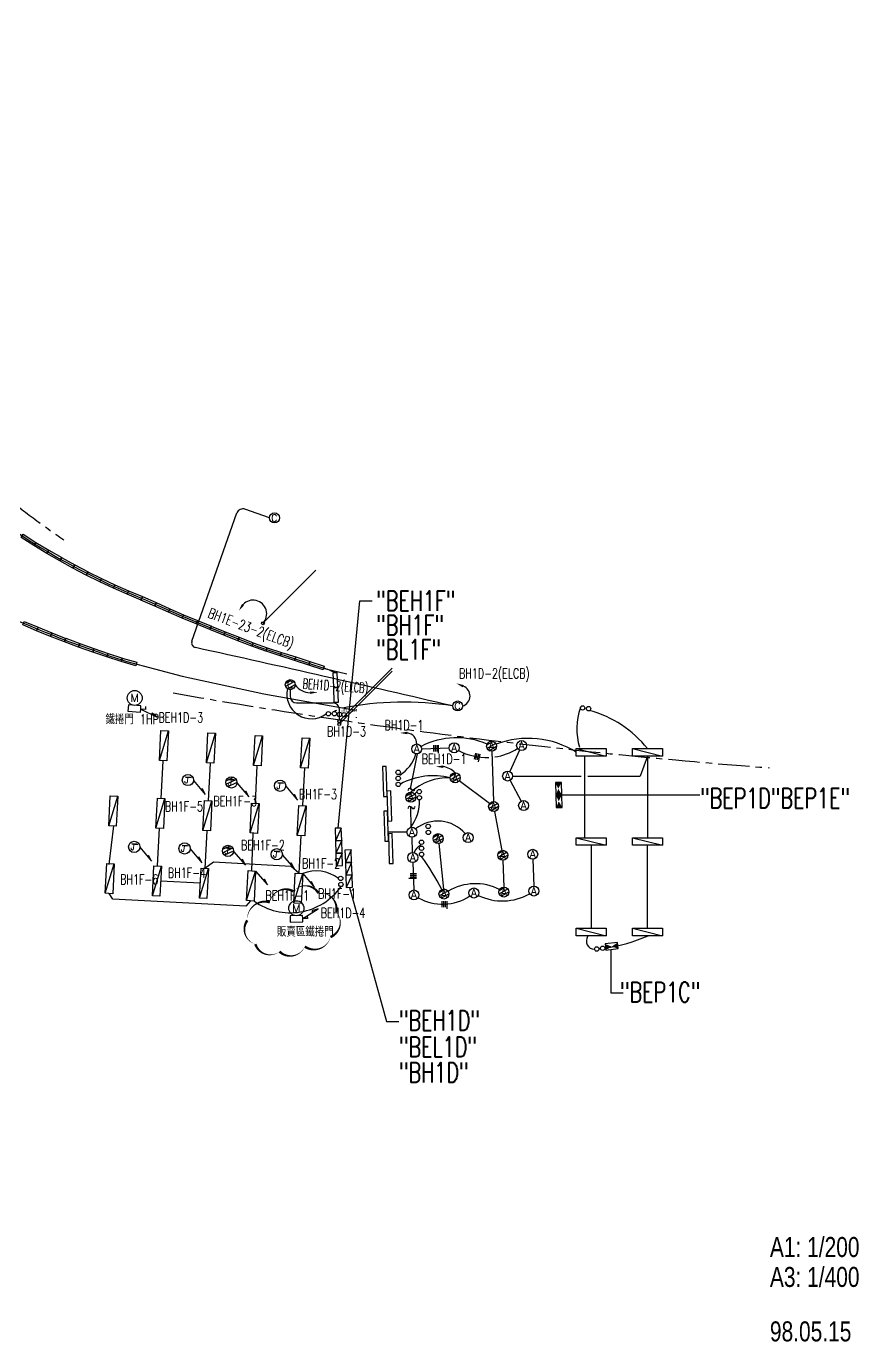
# Model space of a CAD drawing. Header units: millimetres. Extents: x 2956 to 16014, y 779 to 11660.
# Drawn here: x 7595 to 10925, y 830 to 6089 of the extents above; entities that cross this region are included whole.
import ezdxf
from ezdxf.enums import TextEntityAlignment as Align

# ---------------------------------------------------------------- set-up
doc = ezdxf.new("R2010")
doc.units = ezdxf.units.MM
doc.header["$LTSCALE"] = 100
doc.linetypes.add('4', pattern=[2, 1.25, -0.25, 0.25, -0.25])
doc.layers.get('0').update_dxf_attribs({"color": 9})
for name, color, linetype in [('archi', 8, 'Continuous'), ('EL-BT', 6, 'Continuous'), ('EL-P', 3, 'Continuous'), ('EL-RISE', 11, 'Continuous'), ('EL-S-B', 6, 'Continuous'), ('EL-TEXT', 51, 'Continuous'), ('EL-外牆燈-B', 1, 'Continuous'), ('EP-PANEL-B', 1, 'Continuous'), ('EP-PANEL-TEXT', 1, 'Continuous'), ('EP-TEXT', 51, 'Continuous'), ('GRID', 8, '4')]:
    doc.layers.add(name, color=color, linetype=linetype)
doc.styles.add('LSP', font='txt.shx', dxfattribs={"width": 0.7, "bigfont": 'CHINESET.shx'})
doc.styles.get("Standard").update_dxf_attribs({"font": 'txt', "bigfont": 'chineset.shx'})
doc.styles.add('框新細', font='PMingLiU.ttf')
pattern_1 = [(25.17039, (125.113, 994.17), (-5.103739, 10.860564), [])]
pattern_2 = [(30, (300.013, 279.966), (-6, 10.392305), [])]

# ---------------------------------------------------------------- blocks, each defined once
blk = doc.blocks.new('300D')
blk.add_circle((0, 0), 0.5)
blk.add_text('C', height=0.7).set_placement((-0.02, -0.36), align=Align.CENTER)
blk = doc.blocks.new('402S')
for p, q in [((-2, 0.5), (2, -0.5)), ((-2, 0.5), (2, 0.5)), ((-2, -0.5), (-2, 0.5)), ((-2, 0.5), (-2, 0.5)), ((2, 0.5), (2, -0.5)), ((2, -0.5), (-2, -0.5))]:
    blk.add_line(p, q)
blk = doc.blocks.new('401H')
for p, q in [((2, 0.25), (-2, 0.25)), ((-2, 0.25), (-2, -0.25)), ((2, -0.25), (2, 0.25)), ((-2, -0.25), (2, -0.25))]:
    blk.add_line(p, q)
blk = doc.blocks.new('2S')
for centre, radius in [((-0.204, 0.165), 0.146), ((0.199, 0.166), 0.148)]:
    blk.add_circle(centre, radius)
blk = doc.blocks.new('3S')
for centre, radius in [((-0.404, 0.178), 0.146), ((0, 0.179), 0.148), ((0.398, 0.179), 0.148)]:
    blk.add_circle(centre, radius)
blk = doc.blocks.new('SS-1')
blk.add_lwpolyline([(-30.1, 0.1, 0, 10, 0), (-0.1, 0.1, 10, 10, 0)], format="xyseb")
blk = doc.blocks.new('rl1')
for p, q in [((0, 0), (51.6, -51.6)), ((38, -29.9), (33.9, -33.9)), ((51.6, -51.6), (38, -29.9))]:
    blk.add_line(p, q)
blk = doc.blocks.new('CEILBOX')
for p, q in [((21.4, 7.5), (7.9, 7.5)), ((7.9, 7.5), (23.8, 7.5))]:
    blk.add_line(p, q)
blk.add_circle((15, 0), 15)
blk.add_text('J', height=16).set_placement((11.1, -8.7), align=Align.CENTER)
blk = doc.blocks.new('P-UU')
blk.add_line((4.2, 10.2), (212.1, 218.1))
blk.add_circle((0, 6), 6)
blk.add_trace([(213.5, 216.7), (210.7, 219.5), (179.1, 182.2), (176.2, 185.1)])
blk = doc.blocks.new('1S')
blk.add_circle((0.004, 0.187), 0.148)
blk = doc.blocks.new('PDC')
for p, q in [((50, 0), (0, 0)), ((0, 0), (0, -25)), ((50, -12.5), (50, 0)), ((68.9, 0), (68.9, -12.5)), ((0, -25), (50, -25)), ((68.9, -12.5), (50, -12.5)), ((50, -25), (50, -12.5))]:
    blk.add_line(p, q)
blk = doc.blocks.new('MOTOR')
blk.add_circle((0, 0), 15)
blk.add_text('M', height=16).set_placement((-0.1, -7.7), align=Align.CENTER)
blk = doc.blocks.new('100D')
blk.add_circle((0, 0), 0.5)
blk.add_text('A', height=0.8).set_placement((0, 0), align=Align.MIDDLE)
blk = doc.blocks.new('31W')
for p, q in [((-0.37, 0.5), (-0.37, -0.5)), ((-0.12, 0.5), (-0.12, -0.5)), ((0.13, 0.5), (0.13, -0.5)), ((0.38, 0.5), (0.38, -0.75))]:
    blk.add_line(p, q)
at = {"const_width": 0.05}
blk.add_lwpolyline([(0.35, -0.75, 1), (0.4, -0.75, 1)], format="xyb", close=True, dxfattribs=at)
blk = doc.blocks.new('20w1-1')
blk.add_lwpolyline([(0, 7.5), (60, 7.5), (60, -7.5), (0, -7.5)], close=True)
blk = doc.blocks.new('A$C4EA66271')
at = {"layer": 'EL-P'}
blk.add_blockref('P-UU', (6128.1, 4742.2), dxfattribs=at)
blk = doc.blocks.new('LPANEL')
for p, q in [((21, -0.1), (-29, -0.1)), ((-29, -0.1), (-29, -25.1)), ((-29, -0.1), (21, -25.1)), ((-29, -25.1), (21, -25.1)), ((21, -25.1), (21, -0.1))]:
    blk.add_line(p, q)
blk = doc.blocks.new('PPANEL')
for p, q in [((-31.5, -0.1), (-31.5, -24.6)), ((18.5, -0.1), (-31.5, -0.1)), ((-31.5, -24.6), (18.5, -24.6)), ((18.5, -24.6), (18.5, -0.1))]:
    blk.add_line(p, q)
for points in [[(-6.5, -11.1), (-31.5, -0.1), (-31.5, -24.6)], [(18.5, -0.1), (18.5, -24.6), (-6.5, -11.1)]]:
    blk.add_solid(points)

msp = doc.modelspace()

# ---------------------------------------------------------------- hatches: boundary and pattern name
at = {"layer": 'EL-BT'}
h = msp.add_hatch(dxfattribs=at)
h.set_pattern_fill('U,I', color=256, scale=12, angle=30, style=2, pattern_type=0)
h.set_pattern_definition([(30, (-6809.904, -10163.916), (-6, 10.392305), [])])
edge = h.paths.add_edge_path()
edge.add_arc((8651.4, 3456.6), 20, 0, 360)
h = msp.add_hatch(dxfattribs=at)
h.set_pattern_fill('U,I', color=256, scale=12, angle=25.1704, style=2, pattern_type=0)
h.set_pattern_definition(pattern_1)
edge = h.paths.add_edge_path()
edge.add_line((8504.4, 3134), (8540.5, 3252.3))
edge = h.paths.add_edge_path()
edge.add_line((8504.4, 3134), (8510.6, 3253.8))
edge = h.paths.add_edge_path()
edge.add_line((8510.6, 3253.8), (8540.5, 3252.3))
edge = h.paths.add_edge_path()
edge.add_line((8540.5, 3252.3), (8534.4, 3132.4))
edge = h.paths.add_edge_path()
edge.add_line((8534.4, 3132.4), (8504.4, 3134))
h = msp.add_hatch(dxfattribs=at)
h.set_pattern_fill('U,I', color=256, scale=12, angle=30, style=2, pattern_type=0)
h.set_pattern_definition([(30, (-6004.333, -10411.355), (-6, 10.392305), [])])
edge = h.paths.add_edge_path()
edge.add_arc((9456.9, 3209.2), 20, 0, 360)
h = msp.add_hatch(dxfattribs=at)
h.set_pattern_fill('U,I', color=256, scale=12, angle=30, style=2, pattern_type=0)
h.set_pattern_definition(pattern_2)
edge = h.paths.add_edge_path()
edge.add_line((9795.4, 3201.3), (9915.4, 3171.3))
edge = h.paths.add_edge_path(flags=16)
edge.add_line((9795.4, 3201.3), (9915.4, 3201.3))
edge = h.paths.add_edge_path()
edge.add_line((9915.4, 3201.3), (9915.4, 3171.3))
edge = h.paths.add_edge_path(flags=17)
edge.add_line((9915.4, 3171.3), (9795.4, 3171.3))
edge = h.paths.add_edge_path(flags=16)
edge.add_line((9795.4, 3171.3), (9795.4, 3201.3))
h = msp.add_hatch(dxfattribs=at)
h.set_pattern_fill('U,I', color=256, scale=12, angle=30, style=2, pattern_type=0)
h.set_pattern_definition([(30, (-6150.233, -10536.197), (-6, 10.392305), [])])
edge = h.paths.add_edge_path()
edge.add_arc((9311, 3084.3), 20, 0, 360)
h = msp.add_hatch(dxfattribs=at)
h.set_pattern_fill('U,I', color=256, scale=12, angle=25.1704, style=2, pattern_type=0)
h.set_pattern_definition([(25.17039, (-8137.51, -9204.771), (-5.103739, 10.860564), [])])
edge = h.paths.add_edge_path()
edge.add_arc((8415.6, 3065.7), 20, -4.8296, 355.1704)
h = msp.add_hatch(dxfattribs=at)
h.set_pattern_fill('U,I', color=256, scale=12, angle=25.1704, style=2, pattern_type=0)
h.set_pattern_definition(pattern_1)
edge = h.paths.add_edge_path()
edge.add_line((7925, 2892.8), (7961.2, 3011.1))
edge = h.paths.add_edge_path()
edge.add_line((7925, 2892.8), (7931.2, 3012.6))
edge = h.paths.add_edge_path()
edge.add_line((7931.2, 3012.6), (7961.2, 3011.1))
edge = h.paths.add_edge_path()
edge.add_line((7961.2, 3011.1), (7955, 2891.2))
edge = h.paths.add_edge_path()
edge.add_line((7955, 2891.2), (7925, 2892.8))
h = msp.add_hatch(dxfattribs=at)
h.set_pattern_fill('U,I', color=256, scale=12, angle=30, style=2, pattern_type=0)
h.set_pattern_definition([(30, (-6327.78, -10614.05), (-6, 10.392305), [])])
edge = h.paths.add_edge_path()
edge.add_arc((9133.5, 3006.5), 20, 0, 360)
h = msp.add_hatch(dxfattribs=at)
h.set_pattern_fill('U,I', color=256, scale=12, angle=25.1704, style=2, pattern_type=0)
h.set_pattern_definition(pattern_1)
edge = h.paths.add_edge_path()
edge.add_line((8490.4, 2863.6), (8526.6, 2981.9))
edge = h.paths.add_edge_path()
edge.add_line((8490.4, 2863.6), (8496.6, 2983.4))
edge = h.paths.add_edge_path()
edge.add_line((8496.6, 2983.4), (8526.6, 2981.9))
edge = h.paths.add_edge_path()
edge.add_line((8526.6, 2981.9), (8520.4, 2862))
edge = h.paths.add_edge_path()
edge.add_line((8520.4, 2862), (8490.4, 2863.6))
h = msp.add_hatch(dxfattribs=at)
h.set_pattern_fill('U,I', color=256, scale=12, angle=30, style=2, pattern_type=0)
h.set_pattern_definition([(30, (-5996.384, -10651.283), (-6, 10.392305), [])])
edge = h.paths.add_edge_path()
edge.add_arc((9464.9, 2969.2), 20, 0, 360)
h = msp.add_hatch(dxfattribs=at)
h.set_pattern_fill('U,I', color=256, scale=12, angle=30, style=2, pattern_type=0)
h.set_pattern_definition([(30, (-6218.305, -10779.555), (-6, 10.392305), [])])
edge = h.paths.add_edge_path()
edge.add_arc((9243, 2841), 20, 0, 360)
h = msp.add_hatch(dxfattribs=at)
h.set_pattern_fill('U,I', color=256, scale=12, angle=30, style=2, pattern_type=0)
h.set_pattern_definition(pattern_2)
edge = h.paths.add_edge_path()
edge.add_line((9795.4, 2844.2), (9915.4, 2814.2))
edge = h.paths.add_edge_path(flags=16)
edge.add_line((9795.4, 2844.2), (9915.4, 2844.2))
edge = h.paths.add_edge_path()
edge.add_line((9915.4, 2844.2), (9915.4, 2814.2))
edge = h.paths.add_edge_path(flags=17)
edge.add_line((9915.4, 2814.2), (9795.4, 2814.2))
edge = h.paths.add_edge_path(flags=16)
edge.add_line((9795.4, 2814.2), (9795.4, 2844.2))
h = msp.add_hatch(dxfattribs=at)
h.set_pattern_fill('U,I', color=256, scale=12, angle=25.1704, style=2, pattern_type=0)
h.set_pattern_definition([(25.17039, (-8151.025, -9478.484), (-5.103739, 10.860564), [])])
edge = h.paths.add_edge_path()
edge.add_arc((8402.1, 2792), 20, -4.8296, 355.1704)
h = msp.add_hatch(dxfattribs=at)
h.set_pattern_fill('U,I', color=256, scale=12, angle=30, style=2, pattern_type=0)
h.set_pattern_definition([(30, (-5959.986, -10846.187), (-6, 10.392305), [])])
edge = h.paths.add_edge_path()
edge.add_arc((9501.3, 2774.3), 20, 0, 360)
h = msp.add_hatch(dxfattribs=at)
h.set_pattern_fill('U,I', color=256, scale=12, angle=25.1704, style=2, pattern_type=0)
h.set_pattern_definition(pattern_1)
edge = h.paths.add_edge_path()
edge.add_line((7911.1, 2622.4), (7947.2, 2740.6))
edge = h.paths.add_edge_path()
edge.add_line((7911.1, 2622.4), (7917.3, 2742.2))
edge = h.paths.add_edge_path()
edge.add_line((7917.3, 2742.2), (7947.2, 2740.6))
edge = h.paths.add_edge_path()
edge.add_line((7947.2, 2740.6), (7941, 2620.8))
edge = h.paths.add_edge_path()
edge.add_line((7941, 2620.8), (7911.1, 2622.4))
h = msp.add_hatch(dxfattribs=at)
h.set_pattern_fill('U,I', color=256, scale=12, angle=25.1704, style=2, pattern_type=0)
h.set_pattern_definition(pattern_1)
edge = h.paths.add_edge_path()
edge.add_line((8476.5, 2593.2), (8512.6, 2711.5))
edge = h.paths.add_edge_path()
edge.add_line((8476.5, 2593.2), (8482.7, 2713))
edge = h.paths.add_edge_path()
edge.add_line((8482.7, 2713), (8512.6, 2711.5))
edge = h.paths.add_edge_path()
edge.add_line((8512.6, 2711.5), (8506.5, 2591.6))
edge = h.paths.add_edge_path()
edge.add_line((8506.5, 2591.6), (8476.5, 2593.2))
h = msp.add_hatch(dxfattribs=at)
h.set_pattern_fill('U,I', color=256, scale=12, angle=30, style=2, pattern_type=0)
h.set_pattern_definition([(30, (-6195.055, -11000.897), (-6, 10.392305), [])])
edge = h.paths.add_edge_path()
edge.add_arc((9266.2, 2619.6), 20, 0, 360)
h = msp.add_hatch(dxfattribs=at)
h.set_pattern_fill('U,I', color=256, scale=12, angle=30, style=2, pattern_type=0)
h.set_pattern_definition([(30, (-5955.184, -10993.042), (-6, 10.392305), [])])
edge = h.paths.add_edge_path()
edge.add_arc((9506.1, 2627.5), 20, 0, 360)
h = msp.add_hatch(dxfattribs=at)
h.set_pattern_fill('U,I', color=256, scale=12, angle=30, style=2, pattern_type=0)
h.set_pattern_definition(pattern_2)
edge = h.paths.add_edge_path()
edge.add_line((9795.4, 2482.9), (9915.4, 2452.9))
edge = h.paths.add_edge_path(flags=16)
edge.add_line((9795.4, 2482.9), (9915.4, 2482.9))
edge = h.paths.add_edge_path()
edge.add_line((9915.4, 2482.9), (9915.4, 2452.9))
edge = h.paths.add_edge_path(flags=17)
edge.add_line((9915.4, 2452.9), (9795.4, 2452.9))
edge = h.paths.add_edge_path(flags=16)
edge.add_line((9795.4, 2452.9), (9795.4, 2482.9))

# ---------------------------------------------------------------- linework, layer by layer
msp.add_lwpolyline([(8569.4, 2586.4, 0, 10, -0.520567), (8664.1, 2630, 0, 10, -0.520567), (8764.2, 2622.7, 0, 10, -0.520567), (8835.2, 2548.2, 0, 10, -0.520567), (8812.1, 2447.5, 0, 10, -0.520567), (8709.6, 2409.3, 0, 10, -0.520567), (8608.2, 2389.3, 0, 10, -0.520567), (8511.7, 2419, 0, 10, -0.520567), (8479.6, 2514.2, 0, 10, -0.520567)], format="xyseb", close=True)
at = {"layer": 'archi'}
for points in [[(6440.7, 4435.6, 0.024541), (6759.5, 4175.9, 0.019314), (7027.4, 3994.2, 0.019364), (7309.3, 3833.3, 0.018869), (7595.2, 3698, 0.018869)], [(7595.2, 3698, 0.019346), (7898, 3582, 0.006261), (7997.8, 3549.5, 0.006261)]]:
    msp.add_lwpolyline(points, format="xyb", dxfattribs=at)
for points in [[(8074.1, 3794.9), (8206.3, 3735.4), (8338.4, 3681), (8523.8, 3607.8), (8793.5, 3520.5), (8877.2, 3499.8)], [(7997.8, 3549.5), (8219, 3491.2), (8545, 3419.6), (8912.8, 3354.3)]]:
    msp.add_lwpolyline(points, dxfattribs=at)
for centre, radius, start, end in [((9092.7, 6369.9), 2768.8, 212.5195, 239.4913), ((9107.9, 6395.8), 2798.8, 239.4913, 248.3234)]:
    msp.add_arc(centre, radius, start, end, dxfattribs=at)
at = {"layer": 'EL-P'}
for p, q in [((8568.2, 4123.4), (8470.1, 4158.3)), ((8257.8, 3631.1), (8438.1, 4143)), ((8651.4, 3436.6), (8651.4, 3408.9)), ((8676.4, 3383.9), (8823.1, 3383.9)), ((8848.1, 3316.7), (8848.1, 3358.9)), ((8915.1, 3326.4), (8915.1, 3323.8)), ((9158.6, 3179.4), (9130.6, 3040.3)), ((9177.2, 3200), (9287.1, 3203.6)), ((9457.4, 3190.5), (9464.2, 2989.2)), ((9827.9, 3171.3), (9827.9, 2844.2)), ((10080.4, 3171.3), (10051.4, 3091.2)), ((10080.4, 3171.3), (10080.4, 2844.2)), ((8134.7, 3002.1), (8142.4, 3152.7)), ((8330.9, 3142.9), (8323.1, 2992.4)), ((8511.6, 2982.6), (8519.4, 3133.2)), ((8707.9, 3123.5), (8700.1, 2972.9)), ((9448.9, 2981.2), (9327, 3072.3)), ((9540.9, 3091.2), (9815.6, 3091.2)), ((9841.3, 3091.2), (10051.4, 3091.2)), ((9132.3, 2966.5), (9133.1, 2886.3)), ((9468.5, 2949.6), (9497.6, 2794)), ((7943.9, 2891.8), (7925.5, 2737.3)), ((8120.7, 2731.7), (8128.5, 2882.3)), ((8317, 2872.5), (8309.2, 2722)), ((8497.7, 2712.2), (8503.2, 2862.9)), ((8693.9, 2853.1), (8686.1, 2702.5)), ((9118.1, 2866.3), (9043.5, 2866.3)), ((9140.7, 2785.6), (9138.7, 2846.6)), ((9245, 2821.1), (9264.1, 2639.5)), ((9855.4, 2814.2), (9855.4, 2482.9)), ((10080.4, 2482.9), (10080.4, 2814.2)), ((8344.4, 2746.5), (8309.2, 2722)), ((8655.5, 2729.2), (8344.4, 2746.5)), ((9142, 2745.6), (9145.6, 2635.7)), ((9501.9, 2754.3), (9505.4, 2647.5)), ((9621.9, 2758.3), (9625.4, 2651.4)), ((8686.1, 2702.5), (8655.5, 2729.2)), ((8291.1, 2662.8), (8132.6, 2671)), ((7940.9, 2599.5), (7926.1, 2621.6)), ((8473.6, 2571), (7940.9, 2599.5)), ((8491.8, 2592.4), (8473.6, 2571))]:
    msp.add_line(p, q, dxfattribs=at)
for points in [[(9568.6, 3194.9), (9529.3, 3109.4)], [(9530.4, 3073.6), (9575.4, 2990.8)]]:
    msp.add_lwpolyline(points, dxfattribs=at)
for centre, radius, start, end in [((8461.7, 4134.7), 25, 70.4137, 160.5946), ((8502.3, 3740), 54.6, 316.1949, 137.246), ((8276.7, 3624.5), 20, 160.5946, 257.5839), ((-9091.8, -75265.7), 80759.4, 76.835461, 77.583851), ((8540.3, 2856.1), 710.6, 65.9347, 69.8657), ((8735.2, 3417.5), 97.4, 166.7196, 307.8087), ((8730.5, 3495.4), 70.8, 213.2876, 270.4973), ((9328.8, 3411.1), 41.6, 287.1778, 69.7751), ((8676.4, 3408.9), 25, 180, 270), ((8823.1, 3358.9), 25, 0, 90), ((9104.7, 2126.4), 1260.4, 81.0383, 101.2134), ((9092.2, 2762.7), 643.5, 113.4041, 114.2527), ((10042.3, 3281.2), 245, 160.0015, 197.7655), ((9728.5, 2918), 451.8, 38.8409, 74.4307), ((9114.3, 3220.8), 42.9, 358.0565, 83.0803), ((9316.9, 2937.4), 306.8, 66.6128, 117.6312), ((9603.6, 2883.3), 358.6, 57.6784, 110.982), ((9014.8, 3217.7), 143.6, 301.3771, 344.6579), ((9435.8, 3397.6), 232.3, 241.2797, 272.3111), ((9435.8, 3397.6), 232.3, 278.2902, 302.4715), ((9249.2, 3042.4), 87.5, 45.0533, 80.762), ((9223.9, 2811), 281.4, 76.2035, 118.0225), ((9281.4, 2867.1), 217.4, 87.449, 132.8568), ((9171.6, 3009.4), 23.4, 124.1939, 158.5144), ((8993.1, 2991.7), 175.2, 323.0047, 1.3818), ((9242, 2767.5), 143.5, 40.6052, 128.3925), ((9206.1, 2759.3), 65, 120.1305, 156.6842), ((8366, 2182.2), 1000.9, 27.0624, 35.9321), ((8754.5, 2563.1), 148.6, 52.8965, 111.076), ((8651.9, 2792.7), 248.2, 234.1128, 324.6168), ((9391.9, 2448.9), 212, 62.8058, 120.9453), ((9261.1, 2776.5), 197.6, 240.2784, 303.4727), ((9500, 2812), 220.2, 244.0585, 299.6927), ((9868.9, 2431.9), 33.1, 147.2152, 269.2499), ((9829.5, 3012.7), 614.4, 277.5289, 294.337)]:
    msp.add_arc(centre, radius, start, end, dxfattribs=at)
at = {"layer": 'EP-PANEL-TEXT'}
msp.add_line((9738, 3015.6), (10290.4, 3015.6), dxfattribs=at)
for points in [[(8842.8, 2882.9), (8929, 3791.5), (8979, 3791.5)], [(8888, 2645.8), (9036.1, 2109.9), (9086.1, 2109.9)], [(9933.6, 2397.6), (9933.6, 2224.1), (9983.6, 2224.1)]]:
    msp.add_lwpolyline(points, dxfattribs=at)
at = {"layer": 'GRID'}
msp.add_lwpolyline([(8182.6, 3423.7, 0.025001), (10567.7, 3124.5, 0.066467)], format="xyb", dxfattribs=at)
msp.add_lwpolyline([(8182.6, 3423.7, 0.025001), (10567.7, 3124.5, 0.066467)], format="xyb", dxfattribs=at)
msp.add_lwpolyline([(8182.6, 3423.7, 0.025001), (10567.7, 3124.5, 0.066467)], format="xyb", dxfattribs=at)
msp.add_arc((9479, 6619.2), 3110.8, 150.6812, 236.1365, dxfattribs=at)

# ---------------------------------------------------------------- block references
at = {"layer": 'EL-BT'}
for name, p, xscale, yscale, zscale in [('300D', (8588.2, 4123.4), 40, 40, 40), ('300D', (8651.4, 3456.6), 40, 40, 40), ('MOTOR', (8028.8, 3403.4), 2, 2, 2), ('300D', (9321.1, 3371.4), 40, 40, 40), ('100D', (9157.2, 3199.4), 40, 40, 40), ('100D', (9307.1, 3204.3), 40, 40, 40), ('100D', (9456.8, 3210.5), 40, 40, 40), ('100D', (9577, 3213.1), 40, 40, 40), ('402S', (9855.4, 3186.3), 30.00000000000364, 30, 30), ('402S', (10080.4, 3186.3), 30.00000000000364, 30, 30), ('100D', (9311, 3084.3), 40, 40, 40), ('100D', (9520.9, 3091.2), 40, 40, 40), ('100D', (9133.5, 3006.5), 40, 40, 40), ('100D', (9464.9, 2969.2), 40, 40, 40), ('100D', (9584.9, 2973.2), 40, 40, 40), ('100D', (9138.1, 2866.5), 40, 40, 40), ('100D', (9243, 2841), 40, 40, 40), ('100D', (9362.9, 2844.9), 40, 40, 40), ('402S', (9855.4, 2829.2), 30.00000000000364, 30, 30), ('402S', (10080.4, 2829.2), 30.00000000000364, 30, 30), ('100D', (9501.3, 2774.3), 40, 40, 40), ('100D', (9621.2, 2778.3), 40, 40, 40), ('100D', (9141.4, 2765.6), 40, 40, 40), ('100D', (9146.3, 2615.7), 40, 40, 40), ('100D', (9266.2, 2619.6), 40, 40, 40), ('100D', (9386.1, 2623.6), 40, 40, 40), ('100D', (9506.1, 2627.5), 40, 40, 40), ('100D', (9626, 2631.4), 40, 40, 40), ('MOTOR', (8675.5, 2562.8), 2, 2, 2), ('402S', (9855.4, 2467.9), 30.00000000000364, 30, 30), ('402S', (10080.4, 2467.9), 30.00000000000364, 30, 30)]:
    msp.add_blockref(name, p, dxfattribs=dict(at, xscale=xscale, yscale=yscale, zscale=zscale))
for name, p, rotation in [('20w1-1', (7579.1, 4051.5), 327.3615565252122), ('20w1-1', (7629.7, 4019.2), 328.4991403319186), ('20w1-1', (7681, 3988.1), 330.0885156836464), ('20w1-1', (7733, 3958.2), 330.9015728020295), ('20w1-1', (7785.5, 3929.1), 332.3310977033025), ('20w1-1', (7838.6, 3901.4), 333.6997633250254), ('20w1-1', (7892.4, 3874.8), 334.9891948222381), ('20w1-1', (7946.7, 3849.3), 336.0523547394049), ('20w1-1', (8001.6, 3824.9), 337.3658548802581), ('20w1-1', (8057, 3801.8), 336.4523324042231), ('20w1-1', (8112, 3777.9), 335.7590213776838), ('20w1-1', (8166.7, 3753.3), 336.2904892497307), ('20w1-1', (8221.6, 3729.1), 337.6198131002951), ('20w1-1', (7583.9, 3702.7), 337.0045709802685), ('20w1-1', (7639.2, 3679.4), 337.6697681047251), ('20w1-1', (8277.1, 3706.3), 337.7856488112201), ('20w1-1', (8332.6, 3683.6), 338.2603312186026), ('20w1-1', (7694.8, 3656.8), 338.5585717675074), ('20w1-1', (7750.7, 3635), 339.6285639974117), ('20w1-1', (8388.4, 3661.4), 338.4008995318956), ('20w1-1', (8444.2, 3639.3), 338.4387427312148), ('20w1-1', (7806.9, 3614.1), 340.2521354556109), ('20w1-1', (7863.4, 3593.9), 341.0912034342238), ('20w1-1', (7920.2, 3574.5), 342.0386890678636), ('20w1-1', (8500, 3617.2), 340.502677787317), ('20w1-1', (8556.5, 3597.2), 342.0660557358194), ('20w1-1', (8613.6, 3578.7), 342.0660557358198), ('20w1-1', (7977.3, 3556), 344.1873086651756), ('20w1-1', (8670.7, 3560.3), 342.0660557358198), ('20w1-1', (8727.8, 3541.8), 342.0660557358198), ('20w1-1', (8830, 3505), 272.3691944491362), ('20w1-1', (8832.5, 3445), 272.3691944491362), ('PDC', (8003.9, 3375.4), 355.4416373861287), ('PDC', (8650.5, 2531.9), 1.875561076333314)]:
    msp.add_blockref(name, p, dxfattribs=dict(at, rotation=rotation))
for name, p, xscale, yscale, zscale, rotation in [('402S', (8145.5, 3212.6), 29.99999999999566, 30.00000000000003, 30, 87.04594876330204), ('402S', (8334, 3202.9), 29.99999999999566, 30.00000000000003, 30, 87.04594876330204), ('402S', (8522.5, 3193.1), 29.99999999999566, 30.00000000000003, 30, 87.04594876330204), ('402S', (8710.9, 3183.4), 29.99999999999566, 30.00000000000003, 30, 87.04594876330204), ('401H', (9029.3, 3069.3), 29.99999999999563, 30, 30, 91.87556107622244), ('CEILBOX', (8219.4, 3077.2), 1.500000000000011, 1.500000000000011, 1.500000000000011, 355.1703876870802), ('CEILBOX', (8393.2, 3067.6), 1.500000000000011, 1.500000000000011, 1.500000000000011, 355.1703876870802), ('CEILBOX', (8588.2, 3054.2), 1.500000000000011, 1.500000000000011, 1.500000000000011, 355.1703876870802), ('402S', (7943.1, 2951.9), 29.99999999999566, 30.00000000000003, 30, 87.04594876330204), ('402S', (8131.6, 2942.2), 29.99999999999566, 30.00000000000003, 30, 87.04594876330204), ('401H', (9047.5, 2971.5), 29.99999999999563, 30, 30, 91.87556107622244), ('402S', (8320, 2932.5), 29.99999999999566, 30.00000000000003, 30, 87.04594876330204), ('402S', (8508.5, 2922.7), 29.99999999999566, 30.00000000000003, 30, 87.04594876330204), ('402S', (8697, 2913), 29.99999999999566, 30.00000000000003, 30, 87.04594876330204), ('401H', (9035.2, 2890.8), 29.99999999999563, 30, 30, 91.87556107622244), ('401H', (9053.1, 2801.1), 29.99999999999563, 30, 30, 91.87556107622244), ('CEILBOX', (8004.4, 2809.9), 1.500000000000011, 1.500000000000011, 1.500000000000011, 355.1703876870802), ('CEILBOX', (8205.9, 2803.5), 1.500000000000011, 1.500000000000011, 1.500000000000011, 355.1703876870802), ('CEILBOX', (8379.7, 2793.8), 1.500000000000011, 1.500000000000011, 1.500000000000011, 355.1703876870802), ('CEILBOX', (8574.7, 2780.5), 1.500000000000011, 1.500000000000011, 1.500000000000011, 355.1703876870802), ('402S', (7929.1, 2681.5), 29.99999999999566, 30.00000000000003, 30, 87.04594876330204), ('402S', (8117.6, 2671.8), 29.99999999999566, 30.00000000000003, 30, 87.04594876330204), ('402S', (8306.1, 2662), 29.99999999999566, 30.00000000000003, 30, 87.04594876330204), ('402S', (8494.6, 2652.3), 29.99999999999566, 30.00000000000003, 30, 87.04594876330204), ('402S', (8683, 2642.6), 29.99999999999566, 30.00000000000003, 30, 87.04594876330204)]:
    msp.add_blockref(name, p, dxfattribs=dict(at, xscale=xscale, yscale=yscale, zscale=zscale, rotation=rotation))
at = {"layer": 'EL-P', "xscale": -1, "rotation": 235.9401410724763}
msp.add_blockref('SS-1', (8462.2, 3777.1), dxfattribs=at)
at = {"layer": 'EL-P'}
for name, p, rotation in [('SS-1', (8731.1, 3424.7), 183.0754812694208), ('SS-1', (9343.2, 3450.2), 336.657555119957), ('rl1', (8052.8, 3359), 19.25506811124656), ('rl1', (8264.3, 3073.4), 355.1703876870823), ('rl1', (8438, 3063.8), 355.1703876870823), ('rl1', (8633, 3050.4), 355.1703876870823), ('rl1', (8049.2, 2806.2), 355.1703876870823), ('rl1', (8250.8, 2799.7), 355.1703876870823), ('rl1', (8424.5, 2790.1), 355.1703876870823), ('rl1', (8619.5, 2776.7), 355.1703876870823), ('rl1', (8512.6, 2711.5), 355.1703876870823), ('rl1', (8701.1, 2701.7), 355.1703876870823), ('rl1', (8700.9, 2521.1), 77.8179067782128)]:
    msp.add_blockref(name, p, dxfattribs=dict(at, rotation=rotation))
for p in [(9119.4, 3263.4), (9263.3, 3128.7)]:
    msp.add_blockref('SS-1', p, dxfattribs=at)
at = {"layer": 'EL-P', "xscale": 25, "yscale": 25, "zscale": 25}
for p in [(9234, 3201.9), (9267.5, 2579)]:
    msp.add_blockref('31W', p, dxfattribs=at)
for p, rotation in [((9398.3, 3168.4), 347.9325006830719), ((9143.8, 2690.7), 270)]:
    msp.add_blockref('31W', p, dxfattribs=dict(at, rotation=rotation))
at = {"layer": 'EL-RISE'}
for p in [(8847.1, 3304.8), (8847.1, 3292.8)]:
    msp.add_blockref('P-UU', p, dxfattribs=at)
at = {"layer": 'EL-S-B', "color": 6}
for name, p, xscale, yscale, zscale, rotation in [('2S', (9831.5, 3352.3), 59.999999999999, 59.999999999999, 59.999999999999, 352.265440072708), ('3S', (9093.8, 3082.1), 60, 60, 60, 90), ('2S', (9177.6, 3017.2), 60.00000000000123, 60, 60, 91.51872320930693), ('2S', (9213.2, 2878.2), 60.00000000000123, 60, 60, 91.51872320930693), ('3S', (9187.1, 2802.5), 60, 60, 60, 90), ('2S', (8863.4, 2670.3), 60.00000000000188, 60, 60, 92.06323195590339), ('2S', (9890.5, 2391.3), 60.000000000001, 60, 60, 6.571008895475501)]:
    msp.add_blockref(name, p, dxfattribs=dict(at, xscale=xscale, yscale=yscale, zscale=zscale, rotation=rotation))
at = {"layer": 'EL-S-B', "color": 6, "xscale": 60, "yscale": 60, "zscale": 60}
for name, p in [('2S', (8815.9, 3330.6)), ('1S', (8848, 3326.3)), ('1S', (8866.4, 3325.1))]:
    msp.add_blockref(name, p, dxfattribs=at)
at = {"layer": 'EL-外牆燈-B'}
msp.add_blockref('A$C4EA66271', (2413.6, -1046.1), dxfattribs=at)
at = {"layer": 'EP-PANEL-B'}
for name, p, rotation in [('PPANEL', (9712.4, 3046.3), 91.87556107633326), ('PPANEL', (9714, 2996.3), 91.87556107633326), ('LPANEL', (8856.4, 2854.3), 271.8755610763333), ('LPANEL', (8858, 2804.4), 271.8755610763333), ('LPANEL', (8896.2, 2767.2), 271.8755610765417), ('LPANEL', (8859.6, 2754.4), 271.8755610763333), ('LPANEL', (8897.9, 2717.2), 271.8755610765417), ('LPANEL', (8899.5, 2667.3), 271.8755610765417), ('PPANEL', (9932.1, 2397.4), 186.5463862728514)]:
    msp.add_blockref(name, p, dxfattribs=dict(at, rotation=rotation))

# ---------------------------------------------------------------- texts
at = {"layer": 'EL-P'}
for p in [(9118.2, 3022.7), (9118.2, 2950.5)]:
    msp.add_text('~', height=35, dxfattribs=at).set_placement(p)
at = {"layer": 'EL-TEXT'}
for s, rotation, width, p in [('BH1E-23-2(ELCB)', 339.5421, 0.7, (8318.9, 3726.5)), ('BEH1D-2(ELCB)', 356.0594, 0.6, (8700.1, 3441))]:
    msp.add_text(s, height=40, rotation=rotation, dxfattribs=dict(at, width=width)).set_placement(p)
at = {"layer": 'EL-TEXT', "width": 0.7}
for s, height, p in [('BH1D-2(ELCB)', 40, (9326.1, 3481.6)), ('BEH1D-3', 40, (8124, 3305.2)), ('走廊上方燈開關', 9.55, (8855.2, 3347.9)), ('BH1D-1', 40, (9028.4, 3274.9)), ('BH1D-3', 40, (8798.3, 3249.9)), ('BEH1D-1', 40, (9177.3, 3139.7)), ('BEH1F-3', 40, (8343.6, 2971.1)), ('BH1F-3', 40, (8685.8, 2998.3)), ('BH1F-5', 40, (8149.6, 2950.1)), ('BEH1F-2', 40, (8454.2, 2795)), ('BH1F-2', 40, (8698.3, 2722.2)), ('BH1F-6', 40, (7970.7, 2658.2)), ('BH1F-4', 40, (8161.5, 2684.6)), ('BEH1F-1', 40, (8551.8, 2593.4)), ('BH1F-1', 40, (8762.1, 2601.1)), ('BEH1D-4', 40, (8773.1, 2523.9))]:
    msp.add_text(s, height=height, dxfattribs=at).set_placement(p)
at = {"layer": 'EL-TEXT', "style": '框新細', "width": 0.8}
for s, p in [('A1: 1/200', (10570.3, 1168.1)), ('A3: 1/400', (10570.3, 1048.5)), ('98.05.15', (10570.3, 830.7))]:
    msp.add_text(s, height=80, dxfattribs=at).set_placement(p)
at = {"layer": 'EP-PANEL-TEXT', "style": 'LSP', "width": 0.7}
for s, p in [('"BEH1F"', (8994.6, 3751.9)), ('"BH1F"', (8994.6, 3654.6)), ('"BL1F"', (8994.6, 3557.3)), ('"BEP1D"BEP1E"', (10290.5, 2963.4)), ('"BEP1C"', (9970.1, 2187.4)), ('"BEH1D"', (9085.8, 2074.1)), ('"BEL1D"', (9085.8, 1968)), ('"BH1D"', (9085.8, 1866))]:
    msp.add_text(s, height=80, dxfattribs=at).set_placement(p)
at = {"layer": 'EP-TEXT', "style": 'LSP', "width": 0.7}
for s, p in [('鐵捲門 1HP', (7911.8, 3298.5)), ('販賣區鐵捲門', (8598.1, 2449.2))]:
    msp.add_text(s, height=40, dxfattribs=at).set_placement(p)

doc.saveas('drawing.dxf')
